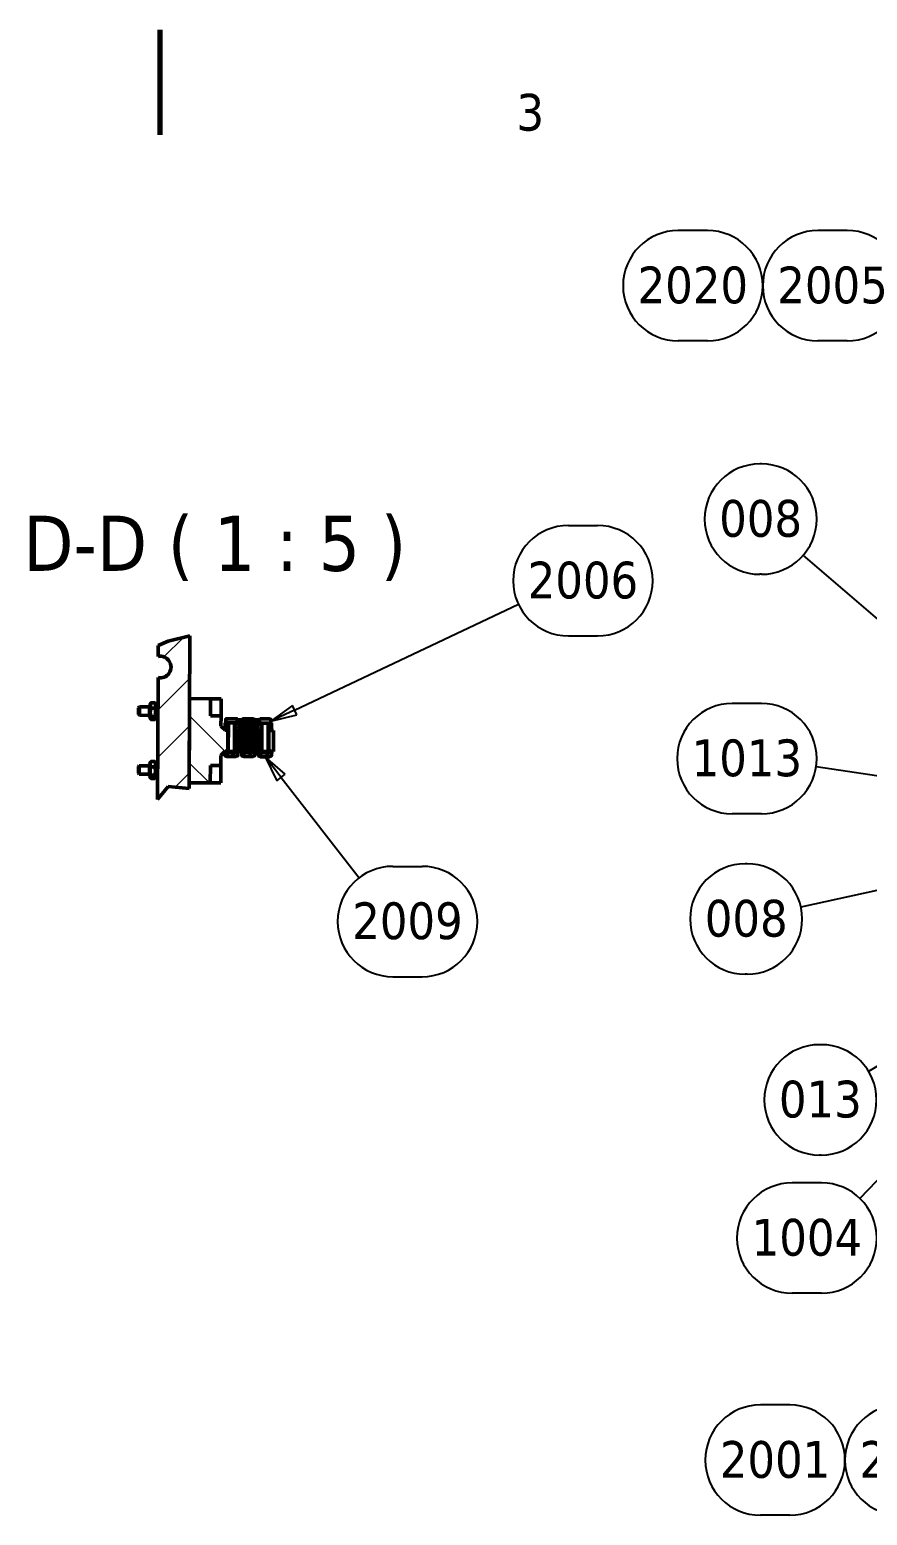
# Model space of a CAD drawing. Header units: millimetres. Extents: x -1901 to 2520, y -3919 to 1782.
# Drawn here: x 1186 to 1664, y 934 to 1782 of the extents above; entities that cross this region are included whole.
import ezdxf

# ---------------------------------------------------------------- set-up
doc = ezdxf.new("R2010")
doc.units = ezdxf.units.MM
doc.header["$LTSCALE"] = 6
for name, color, linetype, lineweight in [('Border (ISO)', 7, 'Continuous', 70), ('Break Line (ISO)', 7, 'Continuous', 50), ('Hatch (ISO)', 7, 'Continuous', 18), ('Symbol (ISO)', 7, 'Continuous', 25), ('Visible (ISO)', 7, 'Continuous', 50)]:
    doc.layers.add(name, color=color, linetype=linetype, lineweight=lineweight)
doc.styles.add('Label Text (ISO)', font='tahoma.ttf')
doc.styles.add('Note Text (ISO)', font='tahoma.ttf')

# ---------------------------------------------------------------- blocks, each defined once
blk = doc.blocks.new('Borders Default Border')
at = {"layer": 'Border (ISO)', "flags": 128}
blk.add_lwpolyline([(210, 297), (210, 287)], dxfattribs=at)
at = {"layer": 'Border (ISO)', "insert": (243.91, 287.33), "char_height": 3.5, "attachment_point": 7, "style": 'Note Text (ISO)'}
blk.add_mtext('3', dxfattribs=at)
blk = doc.blocks.new('Balloon9')
at = {"layer": 'Symbol (ISO)'}
for p, q in [((313.52, 214.31), (312.28, 212.08)), ((312.76, 211.93), (313.52, 214.31)), ((313.23, 211.78), (313.52, 214.31)), ((312.28, 212.08), (313.23, 211.78)), ((312.76, 211.93), (298.06, 165.88)), ((269.9, 166.14), (267.11, 166.14)), ((283.18, 166.14), (280.4, 166.14)), ((296.47, 166.14), (293.68, 166.14)), ((269.9, 155.64), (267.11, 155.64)), ((283.18, 155.64), (280.4, 155.64)), ((296.47, 155.64), (293.68, 155.64))]:
    blk.add_line(p, q, dxfattribs=at)
at = {"layer": 'Symbol (ISO)', "flags": 128}
blk.add_lwpolyline([(313.23, 211.78), (313.52, 214.31)], dxfattribs=at)
at = {"layer": 'Symbol (ISO)'}
for centre, start, end in [((267.11, 160.89), 90, 270), ((269.9, 160.89), 270, 90), ((280.4, 160.89), 90, 270), ((283.18, 160.89), 270, 90), ((293.68, 160.89), 90, 270), ((296.47, 160.89), 270, 90)]:
    blk.add_arc(centre, 5.25, start, end, dxfattribs=at)
blk.add_solid([(313.23, 211.78), (313.52, 214.31), (312.28, 212.08), (313.23, 211.78)], dxfattribs=at)
at = {"layer": 'Symbol (ISO)', "char_height": 3.5, "attachment_point": 5, "style": 'Note Text (ISO)'}
for s, insert in [('2001', (268.5, 160.92)), ('2002', (281.79, 160.92)), ('2019', (295.08, 160.92))]:
    blk.add_mtext(s, dxfattribs=dict(at, insert=insert))
blk = doc.blocks.new('Balloon10')
at = {"layer": 'Symbol (ISO)'}
for p, q in [((262.08, 277.89), (259.29, 277.89)), ((275.37, 277.89), (272.58, 277.89)), ((288.65, 277.89), (285.87, 277.89)), ((262.08, 267.39), (259.29, 267.39)), ((275.37, 267.39), (272.58, 267.39)), ((288.65, 267.39), (285.87, 267.39)), ((306.88, 236.41), (291, 267.96)), ((307.32, 236.63), (306.43, 236.18)), ((306.43, 236.18), (308, 234.18)), ((306.88, 236.41), (308, 234.18)), ((308, 234.18), (307.32, 236.63))]:
    blk.add_line(p, q, dxfattribs=at)
at = {"layer": 'Symbol (ISO)', "flags": 128}
blk.add_lwpolyline([(306.43, 236.18), (308, 234.18)], dxfattribs=at)
at = {"layer": 'Symbol (ISO)'}
for centre, start, end in [((259.29, 272.64), 90, 270), ((262.08, 272.64), 270, 90), ((272.58, 272.64), 90, 270), ((275.37, 272.64), 270, 90), ((285.87, 272.64), 90, 270), ((288.65, 272.64), 270, 90)]:
    blk.add_arc(centre, 5.25, start, end, dxfattribs=at)
blk.add_solid([(306.43, 236.18), (308, 234.18), (307.32, 236.63), (306.43, 236.18)], dxfattribs=at)
at = {"layer": 'Symbol (ISO)', "char_height": 3.5, "attachment_point": 5, "style": 'Note Text (ISO)'}
for s, insert in [('2020', (260.68, 272.68)), ('2005', (273.97, 272.68)), ('2009', (287.26, 272.68))]:
    blk.add_mtext(s, dxfattribs=dict(at, insert=insert))
blk = doc.blocks.new('Balloon11')
at = {"layer": 'Symbol (ISO)'}
for p, q in [((267.21, 255.68), (267.05, 255.68)), ((293.75, 227.59), (271.19, 247.01)), ((267.21, 245.18), (267.05, 245.18)), ((294.07, 227.97), (293.42, 227.21)), ((295.64, 225.96), (294.07, 227.97)), ((293.42, 227.21), (295.64, 225.96)), ((293.75, 227.59), (295.64, 225.96))]:
    blk.add_line(p, q, dxfattribs=at)
at = {"layer": 'Symbol (ISO)', "flags": 128}
blk.add_lwpolyline([(293.42, 227.21), (295.64, 225.96)], dxfattribs=at)
at = {"layer": 'Symbol (ISO)'}
for centre, start, end in [((267.05, 250.43), 90, 270), ((267.21, 250.43), 270, 90)]:
    blk.add_arc(centre, 5.25, start, end, dxfattribs=at)
blk.add_solid([(293.42, 227.21), (295.64, 225.96), (294.07, 227.97), (293.42, 227.21)], dxfattribs=at)
at = {"layer": 'Symbol (ISO)', "insert": (267.13, 250.47), "char_height": 3.5, "attachment_point": 5, "style": 'Note Text (ISO)'}
blk.add_mtext('008', dxfattribs=at)
blk = doc.blocks.new('Balloon12')
at = {"layer": 'Symbol (ISO)'}
for p, q in [((267.21, 232.89), (264.43, 232.89)), ((294.69, 223.54), (272.4, 226.87)), ((294.77, 224.03), (294.62, 223.04)), ((294.69, 223.54), (297.17, 223.17)), ((297.17, 223.17), (294.77, 224.03)), ((267.21, 222.39), (264.43, 222.39)), ((294.62, 223.04), (297.17, 223.17))]:
    blk.add_line(p, q, dxfattribs=at)
at = {"layer": 'Symbol (ISO)', "flags": 128}
blk.add_lwpolyline([(294.62, 223.04), (297.17, 223.17)], dxfattribs=at)
at = {"layer": 'Symbol (ISO)'}
for centre, start, end in [((264.43, 227.64), 90, 270), ((267.21, 227.64), 270, 90)]:
    blk.add_arc(centre, 5.25, start, end, dxfattribs=at)
blk.add_solid([(294.62, 223.04), (297.17, 223.17), (294.77, 224.03), (294.62, 223.04)], dxfattribs=at)
at = {"layer": 'Symbol (ISO)', "insert": (265.82, 227.68), "char_height": 3.5, "attachment_point": 5, "style": 'Note Text (ISO)'}
blk.add_mtext('1013', dxfattribs=at)
blk = doc.blocks.new('Balloon13')
at = {"layer": 'Symbol (ISO)'}
for p, q in [((300.58, 211.9), (298.24, 211.06)), ((298.24, 211.06), (298.76, 210.2)), ((298.5, 210.63), (300.59, 211.89)), ((298.76, 210.2), (300.6, 211.88)), ((298.5, 210.63), (277.38, 197.88)), ((272.9, 200.42), (272.73, 200.42)), ((272.9, 189.92), (272.73, 189.92))]:
    blk.add_line(p, q, dxfattribs=at)
at = {"layer": 'Symbol (ISO)', "flags": 128}
blk.add_lwpolyline([(298.76, 210.2), (300.64, 211.92)], dxfattribs=at)
at = {"layer": 'Symbol (ISO)'}
for centre, start, end in [((272.73, 195.17), 90, 270), ((272.9, 195.17), 270, 90)]:
    blk.add_arc(centre, 5.25, start, end, dxfattribs=at)
blk.add_solid([(298.76, 210.2), (300.64, 211.92), (298.24, 211.06), (298.76, 210.2)], dxfattribs=at)
at = {"layer": 'Symbol (ISO)', "insert": (272.81, 195.21), "char_height": 3.5, "attachment_point": 5, "style": 'Note Text (ISO)'}
blk.add_mtext('013', dxfattribs=at)
blk = doc.blocks.new('Balloon14')
at = {"layer": 'Symbol (ISO)'}
for p, q in [((302.83, 213.06), (300.74, 211.61)), ((301.1, 211.26), (302.83, 213.06)), ((301.46, 210.91), (302.83, 213.06)), ((300.56, 210.7), (276.55, 185.79)), ((300.74, 211.61), (301.46, 210.91)), ((301.1, 211.26), (300.99, 211.15)), ((272.92, 187.27), (270.13, 187.27)), ((272.92, 176.77), (270.13, 176.77))]:
    blk.add_line(p, q, dxfattribs=at)
at = {"layer": 'Symbol (ISO)', "flags": 128}
blk.add_lwpolyline([(301.46, 210.91), (302.83, 213.06)], dxfattribs=at)
at = {"layer": 'Symbol (ISO)'}
for centre, start, end in [((270.13, 182.02), 90, 270), ((272.92, 182.02), 270, 90)]:
    blk.add_arc(centre, 5.25, start, end, dxfattribs=at)
blk.add_solid([(301.46, 210.91), (302.83, 213.06), (300.74, 211.61), (301.46, 210.91)], dxfattribs=at)
at = {"layer": 'Symbol (ISO)', "insert": (271.53, 182.06), "char_height": 3.5, "attachment_point": 5, "style": 'Note Text (ISO)'}
blk.add_mtext('1004', dxfattribs=at)
blk = doc.blocks.new('Balloon26')
at = {"layer": 'Symbol (ISO)'}
for p, q in [((298.86, 219.63), (296.31, 219.58)), ((296.31, 219.58), (296.53, 218.6)), ((296.42, 219.09), (298.86, 219.63)), ((296.53, 218.6), (298.86, 219.63)), ((296.42, 219.09), (270.95, 213.51)), ((265.84, 217.63), (265.67, 217.63)), ((265.84, 207.13), (265.67, 207.13))]:
    blk.add_line(p, q, dxfattribs=at)
at = {"layer": 'Symbol (ISO)', "flags": 128}
blk.add_lwpolyline([(296.53, 218.6), (298.86, 219.63)], dxfattribs=at)
at = {"layer": 'Symbol (ISO)'}
for centre, start, end in [((265.67, 212.38), 90, 270), ((265.84, 212.38), 270, 90)]:
    blk.add_arc(centre, 5.25, start, end, dxfattribs=at)
blk.add_solid([(296.53, 218.6), (298.86, 219.63), (296.31, 219.58), (296.53, 218.6)], dxfattribs=at)
at = {"layer": 'Symbol (ISO)', "insert": (265.76, 212.42), "char_height": 3.5, "attachment_point": 5, "style": 'Note Text (ISO)'}
blk.add_mtext('008', dxfattribs=at)
blk = doc.blocks.new('Balloon41')
at = {"layer": 'Symbol (ISO)'}
for p, q in [((221.53, 225.85), (219.99, 227.82)), ((221.92, 226.15), (219.99, 227.82)), ((219.99, 227.82), (221.13, 225.54)), ((221.13, 225.54), (221.92, 226.15)), ((221.53, 225.85), (228.94, 216.28)), ((232.15, 217.39), (234.94, 217.39)), ((232.15, 206.89), (234.94, 206.89))]:
    blk.add_line(p, q, dxfattribs=at)
at = {"layer": 'Symbol (ISO)', "flags": 128}
blk.add_lwpolyline([(221.92, 226.15), (219.99, 227.82)], dxfattribs=at)
at = {"layer": 'Symbol (ISO)'}
for centre, start, end in [((232.15, 212.14), 90, 270), ((234.94, 212.14), 270, 90)]:
    blk.add_arc(centre, 5.25, start, end, dxfattribs=at)
blk.add_solid([(221.92, 226.15), (219.99, 227.82), (221.13, 225.54), (221.92, 226.15)], dxfattribs=at)
at = {"layer": 'Symbol (ISO)', "insert": (233.54, 212.18), "char_height": 3.5, "attachment_point": 5, "style": 'Note Text (ISO)'}
blk.add_mtext('2009', dxfattribs=at)
blk = doc.blocks.new('Balloon42')
at = {"layer": 'Symbol (ISO)'}
for p, q in [((248.84, 249.82), (251.62, 249.82)), ((222.81, 232.26), (244.11, 242.33)), ((248.84, 239.32), (251.62, 239.32)), ((222.6, 232.71), (220.55, 231.19)), ((222.81, 232.26), (220.55, 231.19)), ((223.03, 231.81), (222.6, 232.71)), ((220.55, 231.19), (223.03, 231.81))]:
    blk.add_line(p, q, dxfattribs=at)
at = {"layer": 'Symbol (ISO)', "flags": 128}
blk.add_lwpolyline([(222.6, 232.71), (220.55, 231.19)], dxfattribs=at)
at = {"layer": 'Symbol (ISO)'}
for centre, start, end in [((248.84, 244.57), 90, 270), ((251.62, 244.57), 270, 90)]:
    blk.add_arc(centre, 5.25, start, end, dxfattribs=at)
blk.add_solid([(222.6, 232.71), (220.55, 231.19), (223.03, 231.81), (222.6, 232.71)], dxfattribs=at)
at = {"layer": 'Symbol (ISO)', "insert": (250.23, 244.6), "char_height": 3.5, "attachment_point": 5, "style": 'Note Text (ISO)'}
blk.add_mtext('2006', dxfattribs=at)

msp = doc.modelspace()

# ---------------------------------------------------------------- hatches: boundary and pattern name
at = {"layer": 'Hatch (ISO)'}
h = msp.add_hatch(dxfattribs=at)
h.set_pattern_fill('ANSI31', color=256, scale=152.4, style=0)
h.set_pattern_definition([(45, (0, 0), (-13.47038, 13.47038), [])])
edge = h.paths.add_edge_path()
edge.add_line((1258.958, 1430.422), (1258.939, 1424.188))
edge.add_ellipse((1260.12, 1418.121), major_axis=(6.066, 1.181), ratio=1, start_angle=247.606962, end_angle=450, ccw=False)
edge.add_line((1258.901, 1412.063), (1258.686, 1342.436))
edge.add_line((1258.686, 1342.436), (1264.635, 1349.856))
edge.add_line((1264.635, 1349.856), (1276.705, 1348.719))
edge.add_line((1276.705, 1348.719), (1276.716, 1352.07))
edge.add_line((1276.716, 1352.07), (1276.864, 1400.07))
edge.add_line((1276.864, 1400.07), (1276.975, 1435.897))
edge.add_line((1276.975, 1435.897), (1264.635, 1432.958))
edge.add_line((1264.635, 1432.958), (1258.958, 1430.422))
h = msp.add_hatch(dxfattribs=at)
h.set_pattern_fill('ANSI31', color=256, scale=152.4, angle=90.00021, style=0)
h.set_pattern_definition([(135.0002, (0, 0), (-13.47033, -13.47043), [])])
h.paths.add_polyline_path([(1324.808, 1381.921), (1322.108, 1381.929), (1322.071, 1369.93), (1324.771, 1369.921)])
h.paths.add_polyline_path([(1317.908, 1381.942), (1317.608, 1381.943), (1317.571, 1369.943), (1317.871, 1369.943)])
h.paths.add_polyline_path([(1303.208, 1381.988), (1302.908, 1381.989), (1302.871, 1369.989), (1303.171, 1369.988)])
h.paths.add_polyline_path([(1288.864, 1400.032), (1276.864, 1400.07), (1276.716, 1352.07), (1288.716, 1352.033), (1288.746, 1361.848), (1294.746, 1361.829), (1294.764, 1367.614), (1297.171, 1370.007), (1298.671, 1370.002), (1298.708, 1382.002), (1297.208, 1382.007), (1294.816, 1384.414), (1294.834, 1390.199), (1288.834, 1390.217)])

# ---------------------------------------------------------------- linework, layer by layer
at = {"layer": 'Break Line (ISO)'}
for p, q in [((1276.975, 1435.897), (1264.635, 1432.958)), ((1264.635, 1432.958), (1258.958, 1430.422)), ((1258.686, 1342.436), (1264.635, 1349.856)), ((1264.635, 1349.856), (1276.705, 1348.719))]:
    msp.add_line(p, q, dxfattribs=at)
at = {"layer": 'Visible (ISO)'}
for p, q in [((1276.705, 1348.719), (1276.975, 1435.897)), ((1258.958, 1430.422), (1258.939, 1424.188)), ((1258.901, 1412.063), (1258.686, 1342.436)), ((1276.864, 1400.07), (1276.716, 1352.07)), ((1288.864, 1400.032), (1276.864, 1400.07)), ((1288.834, 1390.217), (1288.864, 1400.032)), ((1288.864, 1400.032), (1294.864, 1400.014)), ((1294.864, 1400.014), (1294.842, 1392.814)), ((1247.796, 1391.075), (1247.808, 1394.844)), ((1247.796, 1391.075), (1248.31, 1390.558)), ((1247.808, 1394.844), (1248.325, 1395.358)), ((1248.325, 1395.358), (1248.31, 1390.558)), ((1254.085, 1395.34), (1248.325, 1395.358)), ((1254.088, 1396.42), (1254.066, 1389.46)), ((1254.088, 1396.42), (1254.693, 1397.46)), ((1257.132, 1394.728), (1254.874, 1394.734)), ((1257.141, 1397.73), (1254.883, 1397.737)), ((1257.928, 1396.408), (1257.33, 1397.452)), ((1257.934, 1398.328), (1257.901, 1387.528)), ((1257.934, 1398.328), (1258.859, 1398.325)), ((1294.842, 1392.814), (1294.834, 1390.199)), ((1254.07, 1390.54), (1248.31, 1390.558)), ((1254.066, 1389.46), (1254.665, 1388.416)), ((1257.112, 1388.131), (1254.853, 1388.138)), ((1257.117, 1389.928), (1254.859, 1389.935)), ((1257.906, 1389.448), (1257.302, 1388.408)), ((1257.901, 1387.528), (1258.825, 1387.525)), ((1294.834, 1390.199), (1288.834, 1390.217)), ((1294.816, 1384.414), (1294.834, 1390.199)), ((1297.208, 1382.007), (1294.816, 1384.414)), ((1297.221, 1386.207), (1297.208, 1382.007)), ((1297.521, 1386.206), (1297.221, 1386.207)), ((1297.528, 1388.246), (1297.521, 1386.206)), ((1297.521, 1386.206), (1304.121, 1386.185)), ((1297.889, 1388.604), (1303.769, 1388.586)), ((1298.708, 1382.002), (1298.72, 1385.842)), ((1299.021, 1386.081), (1298.971, 1369.881)), ((1302.621, 1386.07), (1302.571, 1369.87)), ((1302.92, 1385.829), (1302.908, 1381.989)), ((1304.128, 1388.225), (1304.121, 1386.185)), ((1304.301, 1386.185), (1304.121, 1386.185)), ((1304.307, 1387.985), (1304.301, 1386.185)), ((1305.358, 1387.981), (1304.307, 1387.985)), ((1304.413, 1383.527), (1304.415, 1384.042)), ((1305.612, 1383.082), (1304.413, 1383.527)), ((1304.415, 1384.042), (1305.616, 1384.479)), ((1304.42, 1385.927), (1304.422, 1386.442)), ((1305.619, 1385.482), (1304.42, 1385.927)), ((1304.422, 1386.442), (1305.623, 1386.879)), ((1305.627, 1387.882), (1305.358, 1387.981)), ((1305.358, 1387.981), (1306.676, 1387.977)), ((1305.609, 1382.079), (1305.612, 1383.082)), ((1305.616, 1384.479), (1305.619, 1385.482)), ((1305.623, 1386.879), (1305.627, 1387.882)), ((1306.676, 1387.977), (1314.178, 1387.954)), ((1307.128, 1388.216), (1307.127, 1387.976)), ((1307.489, 1388.575), (1313.369, 1388.557)), ((1313.728, 1388.195), (1313.727, 1387.955)), ((1314.178, 1387.954), (1315.495, 1387.95)), ((1315.215, 1384.252), (1315.212, 1383.25)), ((1315.212, 1383.25), (1316.411, 1382.805)), ((1316.417, 1384.69), (1315.215, 1384.252)), ((1315.223, 1386.652), (1315.22, 1385.65)), ((1315.22, 1385.65), (1316.418, 1385.205)), ((1316.424, 1387.09), (1315.223, 1386.652)), ((1316.547, 1387.947), (1315.495, 1387.95)), ((1315.495, 1387.95), (1316.426, 1387.605)), ((1316.411, 1382.805), (1316.409, 1382.29)), ((1316.418, 1385.205), (1316.417, 1384.69)), ((1316.426, 1387.605), (1316.424, 1387.09)), ((1316.541, 1386.147), (1316.547, 1387.947)), ((1316.721, 1386.146), (1316.541, 1386.147)), ((1316.728, 1388.186), (1316.721, 1386.146)), ((1316.721, 1386.146), (1323.321, 1386.126)), ((1317.089, 1388.545), (1322.969, 1388.527)), ((1317.908, 1381.942), (1317.92, 1385.782)), ((1318.221, 1386.022), (1318.171, 1369.822)), ((1321.821, 1386.01), (1321.771, 1369.81)), ((1322.12, 1385.769), (1322.108, 1381.929)), ((1323.327, 1388.166), (1323.321, 1386.126)), ((1323.621, 1386.125), (1323.321, 1386.126)), ((1323.608, 1381.925), (1323.621, 1386.125)), ((1297.208, 1382.007), (1298.708, 1382.002)), ((1298.708, 1382.002), (1297.208, 1382.007)), ((1298.671, 1370.002), (1298.708, 1382.002)), ((1299.008, 1382.001), (1298.708, 1382.002)), ((1298.708, 1382.002), (1299.008, 1382.001)), ((1302.908, 1381.989), (1302.608, 1381.99)), ((1302.608, 1381.99), (1302.908, 1381.989)), ((1302.908, 1381.989), (1302.871, 1369.989)), ((1302.908, 1381.989), (1304.288, 1381.985)), ((1303.208, 1381.988), (1302.908, 1381.989)), ((1303.171, 1369.988), (1303.208, 1381.988)), ((1304.288, 1381.985), (1304.251, 1369.985)), ((1304.383, 1373.927), (1304.385, 1374.442)), ((1304.385, 1374.442), (1305.586, 1374.879)), ((1304.391, 1376.327), (1304.392, 1376.842)), ((1305.589, 1375.882), (1304.391, 1376.327)), ((1304.392, 1376.842), (1305.594, 1377.279)), ((1304.398, 1378.727), (1304.4, 1379.242)), ((1305.597, 1378.282), (1304.398, 1378.727)), ((1304.4, 1379.242), (1305.601, 1379.679)), ((1304.406, 1381.127), (1304.407, 1381.642)), ((1305.604, 1380.682), (1304.406, 1381.127)), ((1304.407, 1381.642), (1305.609, 1382.079)), ((1305.586, 1374.879), (1305.589, 1375.882)), ((1305.594, 1377.279), (1305.597, 1378.282)), ((1305.601, 1379.679), (1305.604, 1380.682)), ((1315.186, 1374.652), (1315.183, 1373.65)), ((1316.387, 1375.09), (1315.186, 1374.652)), ((1315.193, 1377.052), (1315.19, 1376.05)), ((1315.19, 1376.05), (1316.389, 1375.605)), ((1316.394, 1377.49), (1315.193, 1377.052)), ((1315.2, 1379.452), (1315.197, 1378.45)), ((1315.197, 1378.45), (1316.396, 1378.005)), ((1316.402, 1379.89), (1315.2, 1379.452)), ((1315.208, 1381.852), (1315.205, 1380.85)), ((1315.205, 1380.85), (1316.403, 1380.405)), ((1316.409, 1382.29), (1315.208, 1381.852)), ((1316.389, 1375.605), (1316.387, 1375.09)), ((1316.396, 1378.005), (1316.394, 1377.49)), ((1316.403, 1380.405), (1316.402, 1379.89)), ((1316.491, 1369.947), (1316.528, 1381.947)), ((1316.528, 1381.947), (1317.908, 1381.942)), ((1317.608, 1381.943), (1317.571, 1369.943)), ((1317.908, 1381.942), (1317.608, 1381.943)), ((1317.871, 1369.943), (1317.908, 1381.942)), ((1318.208, 1381.942), (1317.908, 1381.942)), ((1317.908, 1381.942), (1318.208, 1381.942)), ((1322.108, 1381.929), (1321.808, 1381.93)), ((1321.808, 1381.93), (1322.108, 1381.929)), ((1322.108, 1381.929), (1322.071, 1369.93)), ((1322.108, 1381.929), (1323.608, 1381.925)), ((1324.808, 1381.921), (1322.108, 1381.929)), ((1324.771, 1369.921), (1324.808, 1381.921)), ((1294.746, 1361.829), (1294.764, 1367.614)), ((1294.764, 1367.614), (1297.171, 1370.007)), ((1297.055, 1369.28), (1297.05, 1367.613)), ((1297.171, 1370.007), (1298.671, 1370.002)), ((1298.002, 1367.004), (1297.311, 1367.406)), ((1298.011, 1369.884), (1297.317, 1369.486)), ((1298.002, 1367.004), (1303.522, 1366.987)), ((1303.531, 1369.867), (1298.011, 1369.884)), ((1298.174, 1369.277), (1298.169, 1367.61)), ((1298.971, 1370.001), (1298.671, 1370.002)), ((1301.888, 1369.265), (1301.883, 1367.599)), ((1302.871, 1369.989), (1302.571, 1369.99)), ((1302.871, 1369.989), (1303.171, 1369.988)), ((1304.251, 1369.985), (1303.171, 1369.988)), ((1303.522, 1366.987), (1304.215, 1367.384)), ((1303.531, 1369.867), (1304.222, 1369.465)), ((1304.251, 1369.985), (1305.303, 1369.981)), ((1304.376, 1371.527), (1304.378, 1372.042)), ((1305.575, 1371.082), (1304.376, 1371.527)), ((1304.378, 1372.042), (1305.579, 1372.479)), ((1305.582, 1373.482), (1304.383, 1373.927)), ((1304.483, 1369.257), (1304.478, 1367.59)), ((1305.303, 1369.981), (1305.571, 1370.079)), ((1305.729, 1369.98), (1305.303, 1369.981)), ((1305.571, 1370.079), (1305.575, 1371.082)), ((1305.579, 1372.479), (1305.582, 1373.482)), ((1315.013, 1369.951), (1305.729, 1369.98)), ((1306.655, 1369.251), (1306.65, 1367.584)), ((1307.602, 1366.974), (1306.911, 1367.376)), ((1307.611, 1369.854), (1306.917, 1369.457)), ((1307.602, 1366.974), (1313.122, 1366.957)), ((1313.131, 1369.837), (1307.611, 1369.854)), ((1307.774, 1369.247), (1307.769, 1367.58)), ((1308.571, 1369.971), (1308.571, 1369.851)), ((1311.488, 1369.236), (1311.483, 1367.569)), ((1312.171, 1369.96), (1312.171, 1369.84)), ((1313.122, 1366.957), (1313.815, 1367.355)), ((1313.131, 1369.837), (1313.822, 1369.435)), ((1314.083, 1369.228), (1314.078, 1367.561)), ((1315.44, 1369.95), (1315.013, 1369.951)), ((1315.178, 1372.252), (1315.175, 1371.25)), ((1315.175, 1371.25), (1316.374, 1370.805)), ((1316.38, 1372.69), (1315.178, 1372.252)), ((1315.183, 1373.65), (1316.381, 1373.205)), ((1316.372, 1370.29), (1315.44, 1369.95)), ((1315.44, 1369.95), (1316.491, 1369.947)), ((1316.255, 1369.221), (1316.25, 1367.554)), ((1316.374, 1370.805), (1316.372, 1370.29)), ((1316.381, 1373.205), (1316.38, 1372.69)), ((1317.571, 1369.943), (1316.491, 1369.947)), ((1317.202, 1366.945), (1316.511, 1367.346)), ((1317.211, 1369.825), (1316.517, 1369.427)), ((1317.202, 1366.945), (1322.722, 1366.928)), ((1322.731, 1369.808), (1317.211, 1369.825)), ((1317.374, 1369.218), (1317.369, 1367.551)), ((1317.571, 1369.943), (1317.871, 1369.943)), ((1318.171, 1369.942), (1317.871, 1369.943)), ((1321.088, 1369.206), (1321.083, 1367.539)), ((1322.071, 1369.93), (1321.771, 1369.93)), ((1322.071, 1369.93), (1324.771, 1369.921)), ((1322.722, 1366.928), (1323.415, 1367.325)), ((1322.731, 1369.808), (1323.422, 1369.406)), ((1323.683, 1369.198), (1323.678, 1367.531)), ((1247.692, 1357.475), (1247.704, 1361.244)), ((1247.692, 1357.475), (1248.206, 1356.958)), ((1247.704, 1361.244), (1248.221, 1361.758)), ((1248.221, 1361.758), (1248.206, 1356.958)), ((1253.981, 1361.74), (1248.221, 1361.758)), ((1253.984, 1362.82), (1253.963, 1355.86)), ((1253.984, 1362.82), (1254.589, 1363.86)), ((1257.028, 1361.128), (1254.77, 1361.135)), ((1257.037, 1364.13), (1254.779, 1364.137)), ((1257.824, 1362.808), (1257.226, 1363.852)), ((1257.83, 1364.728), (1257.797, 1353.928)), ((1257.83, 1364.728), (1258.755, 1364.725)), ((1288.716, 1352.033), (1288.746, 1361.848)), ((1288.746, 1361.848), (1294.746, 1361.829)), ((1294.738, 1359.214), (1294.716, 1352.014)), ((1294.746, 1361.829), (1294.738, 1359.214)), ((1253.966, 1356.94), (1248.206, 1356.958)), ((1253.963, 1355.86), (1254.561, 1354.816)), ((1257.008, 1354.531), (1254.749, 1354.538)), ((1257.013, 1356.328), (1254.755, 1356.335)), ((1257.802, 1355.848), (1257.198, 1354.808)), ((1257.797, 1353.928), (1258.721, 1353.925)), ((1276.716, 1352.07), (1288.716, 1352.033)), ((1294.716, 1352.014), (1288.716, 1352.033))]:
    msp.add_line(p, q, dxfattribs=at)
for centre, radius, start, end in [((1260.12, 1418.121), 6.18, 258.626226, 101.019264), ((1297.888, 1388.244), 0.36, 89.822745, 179.822745), ((1298.36, 1385.843), 0.36, 359.822745, 89.822745), ((1298.901, 1386.081), 0.12, 359.822745, 89.822745), ((1302.741, 1386.069), 0.12, 89.822745, 179.822745), ((1303.28, 1385.828), 0.36, 89.822745, 179.822745), ((1303.768, 1388.226), 0.36, 359.822745, 89.822745), ((1307.488, 1388.215), 0.36, 89.822745, 179.822745), ((1313.368, 1388.197), 0.36, 359.822745, 89.822745), ((1317.088, 1388.185), 0.36, 89.822745, 179.822745), ((1317.56, 1385.784), 0.36, 359.822745, 89.822745), ((1318.101, 1386.022), 0.12, 359.822745, 89.822745), ((1321.941, 1386.01), 0.12, 89.822745, 179.822745), ((1322.48, 1385.768), 0.36, 89.822745, 179.822745), ((1322.967, 1388.167), 0.36, 359.822745, 89.822745)]:
    msp.add_arc(centre, radius, start, end, dxfattribs=at)
for points, weights in [([(1254.874, 1394.734), (1254.166, 1392.337), (1254.859, 1389.935)], [1, 1.15470053838, 1]), ([(1254.883, 1397.737), (1254.178, 1396.238), (1254.874, 1394.734)], [1, 1.15470053838, 1]), ([(1254.693, 1397.46), (1254.77, 1397.594), (1254.883, 1397.737)], [1.03759456729, 1.02189655657, 1]), ([(1257.117, 1389.928), (1257.825, 1392.326), (1257.132, 1394.728)], [1, 1.15470053838, 1]), ([(1257.132, 1394.728), (1257.837, 1396.227), (1257.141, 1397.73)], [1, 1.15470053838, 1]), ([(1257.141, 1397.73), (1257.253, 1397.586), (1257.33, 1397.452)], [1, 1.0218965562, 1.03759456677]), ([(1254.859, 1389.935), (1254.156, 1389.039), (1254.853, 1388.138)], [1, 1.15470053838, 1]), ([(1257.112, 1388.131), (1257.814, 1389.027), (1257.117, 1389.928)], [1, 1.15470053838, 1]), ([(1314.178, 1387.954), (1315.49, 1387.845), (1316.065, 1387.739)], [0.993136343231, 0.957092961218, 0.994829628585]), ([(1297.05, 1367.613), (1297.608, 1367.062), (1298.169, 1367.61)], [1, 1.15470053838, 1]), ([(1298.174, 1369.277), (1297.616, 1369.829), (1297.055, 1369.28)], [1, 1.15470053838, 1]), ([(1298.169, 1367.61), (1300.024, 1367.054), (1301.883, 1367.599)], [1, 1.15470053838, 1]), ([(1301.888, 1369.265), (1300.033, 1369.821), (1298.174, 1369.277)], [1, 1.15470053838, 1]), ([(1301.883, 1367.599), (1303.179, 1367.044), (1304.478, 1367.59)], [1, 1.15470053838, 1]), ([(1304.483, 1369.257), (1303.187, 1369.811), (1301.888, 1369.265)], [1, 1.15470053838, 1]), ([(1304.478, 1367.59), (1304.34, 1367.456), (1304.215, 1367.384)], [1, 1.0339913538, 1.05304530473]), ([(1304.222, 1369.465), (1304.346, 1369.393), (1304.483, 1369.257)], [1.05304530473, 1.0339913538, 1]), ([(1305.571, 1370.079), (1305.571, 1370.029), (1305.729, 1369.98)], [0.975528258148, 0.975528258632, 0.991831785331]), ([(1306.65, 1367.584), (1307.208, 1367.032), (1307.769, 1367.58)], [1, 1.15470053838, 1]), ([(1307.774, 1369.247), (1307.216, 1369.799), (1306.655, 1369.251)], [1, 1.15470053838, 1]), ([(1307.769, 1367.58), (1309.624, 1367.025), (1311.483, 1367.569)], [1, 1.15470053838, 1]), ([(1311.488, 1369.236), (1309.633, 1369.792), (1307.774, 1369.247)], [1, 1.15470053838, 1]), ([(1311.483, 1367.569), (1312.779, 1367.015), (1314.078, 1367.561)], [1, 1.15470053838, 1]), ([(1314.083, 1369.228), (1312.787, 1369.782), (1311.488, 1369.236)], [1, 1.15470053838, 1]), ([(1314.078, 1367.561), (1313.94, 1367.426), (1313.815, 1367.355)], [1, 1.0339913538, 1.05304530473]), ([(1313.822, 1369.435), (1313.946, 1369.363), (1314.083, 1369.228)], [1.05304530473, 1.0339913538, 1]), ([(1316.25, 1367.554), (1316.808, 1367.002), (1317.369, 1367.551)], [1, 1.15470053838, 1]), ([(1317.374, 1369.218), (1316.816, 1369.769), (1316.255, 1369.221)], [1, 1.15470053838, 1]), ([(1317.369, 1367.551), (1319.224, 1366.995), (1321.083, 1367.539)], [1, 1.15470053838, 1]), ([(1321.088, 1369.206), (1319.233, 1369.762), (1317.374, 1369.218)], [1, 1.15470053838, 1]), ([(1321.083, 1367.539), (1322.379, 1366.985), (1323.678, 1367.531)], [1, 1.15470053838, 1]), ([(1323.683, 1369.198), (1322.387, 1369.752), (1321.088, 1369.206)], [1, 1.15470053838, 1]), ([(1323.678, 1367.531), (1323.54, 1367.397), (1323.415, 1367.325)], [1, 1.0339913538, 1.05304530473]), ([(1323.422, 1369.406), (1323.546, 1369.333), (1323.683, 1369.198)], [1.05304530473, 1.0339913538, 1]), ([(1254.77, 1361.135), (1254.062, 1358.737), (1254.755, 1356.335)], [1, 1.15470053838, 1]), ([(1254.779, 1364.137), (1254.074, 1362.638), (1254.77, 1361.135)], [1, 1.15470053838, 1]), ([(1254.589, 1363.86), (1254.667, 1363.994), (1254.779, 1364.137)], [1.03759456729, 1.02189655657, 1]), ([(1257.013, 1356.328), (1257.721, 1358.726), (1257.028, 1361.128)], [1, 1.15470053838, 1]), ([(1257.028, 1361.128), (1257.733, 1362.627), (1257.037, 1364.13)], [1, 1.15470053838, 1]), ([(1257.037, 1364.13), (1257.149, 1363.986), (1257.226, 1363.852)], [1, 1.0218965562, 1.03759456677]), ([(1254.755, 1356.335), (1254.052, 1355.439), (1254.749, 1354.538)], [1, 1.15470053838, 1]), ([(1257.008, 1354.531), (1257.71, 1355.428), (1257.013, 1356.328)], [1, 1.15470053838, 1])]:
    msp.add_rational_spline(points, weights, degree=2, dxfattribs=at)
for points, weights, knots in [([(1304.415, 1384.042), (1304.414, 1383.98), (1304.708, 1383.921), (1305.31, 1383.799), (1306.887, 1383.674), (1308.464, 1383.549), (1310.413, 1383.423), (1312.362, 1383.297), (1313.939, 1383.172), (1315.423, 1383.055), (1316.05, 1382.939)], [0.975528258148, 0.975528258633, 1, 0.951056516295, 1, 0.951056516295, 1, 0.951056516295, 1, 0.953794916142, 0.994829628585], [0.305555556, 0.305555556, 0.305555556, 0.311111111, 0.311111111, 0.322222222, 0.322222222, 0.333333333, 0.333333333, 0.344444444, 0.344444444, 0.354933886, 0.354933886, 0.354933886]), ([(1304.422, 1386.442), (1304.422, 1386.38), (1304.715, 1386.321), (1305.317, 1386.199), (1306.894, 1386.074), (1308.471, 1385.949), (1310.42, 1385.823), (1312.369, 1385.697), (1313.946, 1385.572), (1315.43, 1385.455), (1316.057, 1385.339)], [0.975528258148, 0.975528258633, 1, 0.951056516295, 1, 0.951056516295, 1, 0.951056516295, 1, 0.953794916142, 0.994829628585], [0.194444445, 0.194444445, 0.194444445, 0.2, 0.2, 0.211111111, 0.211111111, 0.222222222, 0.222222222, 0.233333333, 0.233333333, 0.243822775, 0.243822775, 0.243822775]), ([(1304.774, 1383.393), (1305.401, 1383.277), (1306.885, 1383.159), (1308.462, 1383.034), (1310.411, 1382.908), (1312.36, 1382.782), (1313.937, 1382.657), (1315.514, 1382.532), (1316.116, 1382.411), (1316.409, 1382.351), (1316.409, 1382.29)], [0.994829628392, 0.95379491625, 1, 0.951056516295, 1, 0.951056516295, 1, 0.951056516295, 1, 0.975528258524, 0.975528258148], [0.311732781, 0.311732781, 0.311732781, 0.322222222, 0.322222222, 0.333333333, 0.333333333, 0.344444444, 0.344444444, 0.355555556, 0.355555556, 0.361111111, 0.361111111, 0.361111111]), ([(1304.781, 1385.793), (1305.408, 1385.677), (1306.893, 1385.559), (1308.469, 1385.434), (1310.419, 1385.308), (1312.368, 1385.182), (1313.945, 1385.057), (1315.521, 1384.932), (1316.123, 1384.811), (1316.417, 1384.751), (1316.417, 1384.69)], [0.994829628392, 0.953794916251, 1, 0.951056516295, 1, 0.951056516295, 1, 0.951056516295, 1, 0.975528258524, 0.975528258148], [0.200621669, 0.200621669, 0.200621669, 0.211111111, 0.211111111, 0.222222222, 0.222222222, 0.233333333, 0.233333333, 0.244444444, 0.244444444, 0.25, 0.25, 0.25]), ([(1305.612, 1383.082), (1305.611, 1383.02), (1305.846, 1382.961), (1306.328, 1382.84), (1307.589, 1382.716), (1308.851, 1382.592), (1310.41, 1382.467), (1311.969, 1382.342), (1313.23, 1382.218), (1314.492, 1382.094), (1314.973, 1381.973), (1315.208, 1381.914), (1315.208, 1381.852)], [0.975528258148, 0.975528258741, 1, 0.951056516295, 1, 0.951056516295, 1, 0.951056516295, 1, 0.951056516295, 1, 0.975528258632, 0.975528258148], [0.305555556, 0.305555556, 0.305555556, 0.311111111, 0.311111111, 0.322222222, 0.322222222, 0.333333333, 0.333333333, 0.344444444, 0.344444444, 0.355555556, 0.355555556, 0.361111111, 0.361111111, 0.361111111]), ([(1305.616, 1384.479), (1305.616, 1384.418), (1305.851, 1384.359), (1306.332, 1384.237), (1307.594, 1384.113), (1308.855, 1383.989), (1310.414, 1383.864), (1311.973, 1383.74), (1313.235, 1383.616), (1314.496, 1383.492), (1314.978, 1383.37), (1315.212, 1383.311), (1315.212, 1383.25)], [0.975528258148, 0.975528258741, 1, 0.951056516295, 1, 0.951056516295, 1, 0.951056516295, 1, 0.951056516295, 1, 0.975528258631, 0.975528258148], [0.305555556, 0.305555556, 0.305555556, 0.311111111, 0.311111111, 0.322222222, 0.322222222, 0.333333333, 0.333333333, 0.344444444, 0.344444444, 0.355555556, 0.355555556, 0.361111111, 0.361111111, 0.361111111]), ([(1305.619, 1385.482), (1305.619, 1385.42), (1305.854, 1385.361), (1306.335, 1385.24), (1307.597, 1385.116), (1308.858, 1384.992), (1310.417, 1384.867), (1311.976, 1384.742), (1313.238, 1384.618), (1314.499, 1384.494), (1314.981, 1384.373), (1315.216, 1384.314), (1315.215, 1384.252)], [0.975528258148, 0.975528258741, 1, 0.951056516295, 1, 0.951056516295, 1, 0.951056516295, 1, 0.951056516295, 1, 0.975528258631, 0.975528258148], [0.194444445, 0.194444445, 0.194444445, 0.2, 0.2, 0.211111111, 0.211111111, 0.222222222, 0.222222222, 0.233333333, 0.233333333, 0.244444444, 0.244444444, 0.25, 0.25, 0.25]), ([(1305.623, 1386.879), (1305.623, 1386.818), (1305.858, 1386.759), (1306.34, 1386.637), (1307.601, 1386.513), (1308.862, 1386.389), (1310.422, 1386.264), (1311.981, 1386.14), (1313.242, 1386.016), (1314.504, 1385.892), (1314.985, 1385.77), (1315.22, 1385.711), (1315.22, 1385.65)], [0.975528258148, 0.975528258741, 1, 0.951056516295, 1, 0.951056516295, 1, 0.951056516295, 1, 0.951056516295, 1, 0.975528258631, 0.975528258148], [0.194444445, 0.194444445, 0.194444445, 0.2, 0.2, 0.211111111, 0.211111111, 0.222222222, 0.222222222, 0.233333333, 0.233333333, 0.244444444, 0.244444444, 0.25, 0.25, 0.25]), ([(1305.627, 1387.882), (1305.626, 1387.82), (1305.861, 1387.761), (1306.343, 1387.64), (1307.604, 1387.516), (1308.865, 1387.392), (1310.425, 1387.267), (1311.984, 1387.142), (1313.245, 1387.018), (1314.507, 1386.894), (1314.988, 1386.773), (1315.223, 1386.714), (1315.223, 1386.652)], [0.975528258148, 0.975528258741, 1, 0.951056516295, 1, 0.951056516295, 1, 0.951056516295, 1, 0.951056516295, 1, 0.975528258631, 0.975528258148], [0.083333333, 0.083333333, 0.083333333, 0.088888889, 0.088888889, 0.1, 0.1, 0.111111111, 0.111111111, 0.122222222, 0.122222222, 0.133333333, 0.133333333, 0.138888889, 0.138888889, 0.138888889]), ([(1306.676, 1387.977), (1306.786, 1387.968), (1306.9, 1387.959), (1308.477, 1387.834), (1310.426, 1387.708), (1312.375, 1387.582), (1313.952, 1387.457), (1315.529, 1387.332), (1316.131, 1387.211), (1316.424, 1387.151), (1316.424, 1387.09)], [0.993136343231, 0.996286401433, 1, 0.951056516295, 1, 0.951056516295, 1, 0.951056516295, 1, 0.975528258524, 0.975528258148], [0.099156942, 0.099156942, 0.099156942, 0.1, 0.1, 0.111111111, 0.111111111, 0.122222222, 0.122222222, 0.133333333, 0.133333333, 0.138888889, 0.138888889, 0.138888889]), ([(1304.385, 1374.442), (1304.385, 1374.38), (1304.678, 1374.321), (1305.28, 1374.199), (1306.857, 1374.074), (1308.434, 1373.949), (1310.383, 1373.823), (1312.332, 1373.697), (1313.909, 1373.572), (1315.393, 1373.455), (1316.02, 1373.339)], [0.975528258148, 0.975528258634, 1, 0.951056516295, 1, 0.951056516295, 1, 0.951056516295, 1, 0.953794916141, 0.994829628586], [0.75, 0.75, 0.75, 0.755555556, 0.755555556, 0.766666667, 0.766666667, 0.777777778, 0.777777778, 0.788888889, 0.788888889, 0.799378331, 0.799378331, 0.799378331]), ([(1304.392, 1376.842), (1304.392, 1376.78), (1304.686, 1376.721), (1305.288, 1376.599), (1306.865, 1376.474), (1308.441, 1376.349), (1310.39, 1376.223), (1312.34, 1376.097), (1313.916, 1375.972), (1315.401, 1375.855), (1316.028, 1375.739)], [0.975528258148, 0.975528258633, 1, 0.951056516295, 1, 0.951056516295, 1, 0.951056516295, 1, 0.953794916141, 0.994829628586], [0.638888889, 0.638888889, 0.638888889, 0.644444444, 0.644444444, 0.655555556, 0.655555556, 0.666666667, 0.666666667, 0.677777778, 0.677777778, 0.68826722, 0.68826722, 0.68826722]), ([(1304.4, 1379.242), (1304.4, 1379.18), (1304.693, 1379.121), (1305.295, 1378.999), (1306.872, 1378.874), (1308.449, 1378.749), (1310.398, 1378.623), (1312.347, 1378.497), (1313.924, 1378.372), (1315.408, 1378.255), (1316.035, 1378.139)], [0.975528258148, 0.975528258633, 1, 0.951056516295, 1, 0.951056516295, 1, 0.951056516295, 1, 0.953794916141, 0.994829628585], [0.527777778, 0.527777778, 0.527777778, 0.533333333, 0.533333333, 0.544444444, 0.544444444, 0.555555556, 0.555555556, 0.566666667, 0.566666667, 0.577156108, 0.577156108, 0.577156108]), ([(1304.407, 1381.642), (1304.407, 1381.58), (1304.701, 1381.521), (1305.303, 1381.399), (1306.879, 1381.274), (1308.456, 1381.149), (1310.405, 1381.023), (1312.354, 1380.897), (1313.931, 1380.772), (1315.416, 1380.655), (1316.042, 1380.539)], [0.975528258148, 0.975528258633, 1, 0.951056516295, 1, 0.951056516295, 1, 0.951056516295, 1, 0.953794916142, 0.994829628585], [0.416666667, 0.416666667, 0.416666667, 0.422222222, 0.422222222, 0.433333333, 0.433333333, 0.444444444, 0.444444444, 0.455555556, 0.455555556, 0.466044997, 0.466044997, 0.466044997]), ([(1304.752, 1376.193), (1305.379, 1376.077), (1306.863, 1375.959), (1308.44, 1375.834), (1310.389, 1375.708), (1312.338, 1375.582), (1313.915, 1375.457), (1315.492, 1375.332), (1316.094, 1375.211), (1316.387, 1375.151), (1316.387, 1375.09)], [0.994829628392, 0.95379491625, 1, 0.951056516295, 1, 0.951056516295, 1, 0.951056516295, 1, 0.975528258524, 0.975528258148], [0.645066114, 0.645066114, 0.645066114, 0.655555556, 0.655555556, 0.666666667, 0.666666667, 0.677777778, 0.677777778, 0.688888889, 0.688888889, 0.694444444, 0.694444444, 0.694444444]), ([(1304.759, 1378.593), (1305.386, 1378.477), (1306.87, 1378.359), (1308.447, 1378.234), (1310.396, 1378.108), (1312.345, 1377.982), (1313.922, 1377.857), (1315.499, 1377.732), (1316.101, 1377.611), (1316.395, 1377.551), (1316.394, 1377.49)], [0.994829628392, 0.95379491625, 1, 0.951056516295, 1, 0.951056516295, 1, 0.951056516295, 1, 0.975528258524, 0.975528258148], [0.533955003, 0.533955003, 0.533955003, 0.544444444, 0.544444444, 0.555555556, 0.555555556, 0.566666667, 0.566666667, 0.577777778, 0.577777778, 0.583333333, 0.583333333, 0.583333333]), ([(1304.767, 1380.993), (1305.393, 1380.877), (1306.878, 1380.759), (1308.455, 1380.634), (1310.404, 1380.508), (1312.353, 1380.382), (1313.93, 1380.257), (1315.507, 1380.132), (1316.109, 1380.011), (1316.402, 1379.951), (1316.402, 1379.89)], [0.994829628392, 0.95379491625, 1, 0.951056516295, 1, 0.951056516295, 1, 0.951056516295, 1, 0.975528258524, 0.975528258148], [0.422843892, 0.422843892, 0.422843892, 0.433333333, 0.433333333, 0.444444444, 0.444444444, 0.455555556, 0.455555556, 0.466666667, 0.466666667, 0.472222222, 0.472222222, 0.472222222]), ([(1305.586, 1374.879), (1305.586, 1374.818), (1305.821, 1374.759), (1306.302, 1374.637), (1307.564, 1374.513), (1308.825, 1374.389), (1310.384, 1374.264), (1311.944, 1374.14), (1313.205, 1374.016), (1314.466, 1373.892), (1314.948, 1373.77), (1315.183, 1373.711), (1315.183, 1373.65)], [0.975528258148, 0.975528258741, 1, 0.951056516295, 1, 0.951056516295, 1, 0.951056516295, 1, 0.951056516295, 1, 0.975528258632, 0.975528258148], [0.75, 0.75, 0.75, 0.755555556, 0.755555556, 0.766666667, 0.766666667, 0.777777778, 0.777777778, 0.788888889, 0.788888889, 0.8, 0.8, 0.805555555, 0.805555555, 0.805555555]), ([(1305.589, 1375.882), (1305.589, 1375.82), (1305.824, 1375.761), (1306.306, 1375.64), (1307.567, 1375.516), (1308.828, 1375.392), (1310.388, 1375.267), (1311.947, 1375.142), (1313.208, 1375.018), (1314.47, 1374.894), (1314.951, 1374.773), (1315.186, 1374.714), (1315.186, 1374.652)], [0.975528258148, 0.975528258741, 1, 0.951056516295, 1, 0.951056516295, 1, 0.951056516295, 1, 0.951056516295, 1, 0.975528258632, 0.975528258148], [0.638888889, 0.638888889, 0.638888889, 0.644444444, 0.644444444, 0.655555556, 0.655555556, 0.666666667, 0.666666667, 0.677777778, 0.677777778, 0.688888889, 0.688888889, 0.694444444, 0.694444444, 0.694444444]), ([(1305.594, 1377.279), (1305.594, 1377.218), (1305.828, 1377.159), (1306.31, 1377.037), (1307.571, 1376.913), (1308.833, 1376.789), (1310.392, 1376.664), (1311.951, 1376.54), (1313.212, 1376.416), (1314.474, 1376.292), (1314.955, 1376.17), (1315.19, 1376.111), (1315.19, 1376.05)], [0.975528258148, 0.975528258741, 1, 0.951056516295, 1, 0.951056516295, 1, 0.951056516295, 1, 0.951056516295, 1, 0.975528258632, 0.975528258148], [0.638888889, 0.638888889, 0.638888889, 0.644444444, 0.644444444, 0.655555556, 0.655555556, 0.666666667, 0.666666667, 0.677777778, 0.677777778, 0.688888889, 0.688888889, 0.694444444, 0.694444444, 0.694444444]), ([(1305.597, 1378.282), (1305.597, 1378.22), (1305.831, 1378.161), (1306.313, 1378.04), (1307.574, 1377.916), (1308.836, 1377.792), (1310.395, 1377.667), (1311.954, 1377.542), (1313.216, 1377.418), (1314.477, 1377.294), (1314.959, 1377.173), (1315.193, 1377.114), (1315.193, 1377.052)], [0.975528258148, 0.975528258741, 1, 0.951056516295, 1, 0.951056516295, 1, 0.951056516295, 1, 0.951056516295, 1, 0.975528258632, 0.975528258148], [0.527777778, 0.527777778, 0.527777778, 0.533333333, 0.533333333, 0.544444444, 0.544444444, 0.555555556, 0.555555556, 0.566666667, 0.566666667, 0.577777778, 0.577777778, 0.583333333, 0.583333333, 0.583333333]), ([(1305.601, 1379.679), (1305.601, 1379.618), (1305.836, 1379.559), (1306.317, 1379.437), (1307.579, 1379.313), (1308.84, 1379.189), (1310.399, 1379.064), (1311.959, 1378.94), (1313.22, 1378.816), (1314.481, 1378.692), (1314.963, 1378.57), (1315.198, 1378.511), (1315.197, 1378.45)], [0.975528258148, 0.975528258741, 1, 0.951056516295, 1, 0.951056516295, 1, 0.951056516295, 1, 0.951056516295, 1, 0.975528258632, 0.975528258148], [0.527777778, 0.527777778, 0.527777778, 0.533333333, 0.533333333, 0.544444444, 0.544444444, 0.555555556, 0.555555556, 0.566666667, 0.566666667, 0.577777778, 0.577777778, 0.583333333, 0.583333333, 0.583333333]), ([(1305.604, 1380.682), (1305.604, 1380.62), (1305.839, 1380.561), (1306.32, 1380.44), (1307.582, 1380.316), (1308.843, 1380.192), (1310.402, 1380.067), (1311.962, 1379.942), (1313.223, 1379.818), (1314.484, 1379.694), (1314.966, 1379.573), (1315.201, 1379.514), (1315.2, 1379.452)], [0.975528258148, 0.975528258741, 1, 0.951056516295, 1, 0.951056516295, 1, 0.951056516295, 1, 0.951056516295, 1, 0.975528258632, 0.975528258148], [0.416666667, 0.416666667, 0.416666667, 0.422222222, 0.422222222, 0.433333333, 0.433333333, 0.444444444, 0.444444444, 0.455555556, 0.455555556, 0.466666667, 0.466666667, 0.472222222, 0.472222222, 0.472222222]), ([(1305.609, 1382.079), (1305.608, 1382.018), (1305.843, 1381.959), (1306.325, 1381.837), (1307.586, 1381.713), (1308.847, 1381.589), (1310.407, 1381.464), (1311.966, 1381.34), (1313.227, 1381.216), (1314.489, 1381.092), (1314.97, 1380.97), (1315.205, 1380.911), (1315.205, 1380.85)], [0.975528258148, 0.975528258741, 1, 0.951056516295, 1, 0.951056516295, 1, 0.951056516295, 1, 0.951056516295, 1, 0.975528258632, 0.975528258148], [0.416666667, 0.416666667, 0.416666667, 0.422222222, 0.422222222, 0.433333333, 0.433333333, 0.444444444, 0.444444444, 0.455555556, 0.455555556, 0.466666667, 0.466666667, 0.472222222, 0.472222222, 0.472222222]), ([(1304.378, 1372.042), (1304.377, 1371.98), (1304.671, 1371.921), (1305.273, 1371.799), (1306.85, 1371.674), (1308.426, 1371.549), (1310.376, 1371.423), (1312.325, 1371.297), (1313.902, 1371.172), (1315.386, 1371.055), (1316.013, 1370.939)], [0.975528258148, 0.975528258634, 1, 0.951056516295, 1, 0.951056516295, 1, 0.951056516295, 1, 0.953794916141, 0.994829628586], [0.861111111, 0.861111111, 0.861111111, 0.866666667, 0.866666667, 0.877777778, 0.877777778, 0.888888889, 0.888888889, 0.9, 0.9, 0.910489442, 0.910489442, 0.910489442]), ([(1304.737, 1371.393), (1305.364, 1371.277), (1306.848, 1371.159), (1308.425, 1371.034), (1310.374, 1370.908), (1312.323, 1370.782), (1313.9, 1370.657), (1315.477, 1370.532), (1316.079, 1370.411), (1316.372, 1370.351), (1316.372, 1370.29)], [0.994829628393, 0.95379491625, 1, 0.951056516295, 1, 0.951056516295, 1, 0.951056516295, 1, 0.975528258524, 0.975528258148], [0.867288336, 0.867288336, 0.867288336, 0.877777778, 0.877777778, 0.888888889, 0.888888889, 0.9, 0.9, 0.911111111, 0.911111111, 0.916666667, 0.916666667, 0.916666667]), ([(1304.744, 1373.793), (1305.371, 1373.677), (1306.856, 1373.559), (1308.432, 1373.434), (1310.381, 1373.308), (1312.331, 1373.182), (1313.907, 1373.057), (1315.484, 1372.932), (1316.086, 1372.811), (1316.38, 1372.751), (1316.38, 1372.69)], [0.994829628392, 0.95379491625, 1, 0.951056516295, 1, 0.951056516295, 1, 0.951056516295, 1, 0.975528258524, 0.975528258148], [0.756177225, 0.756177225, 0.756177225, 0.766666667, 0.766666667, 0.777777778, 0.777777778, 0.788888889, 0.788888889, 0.8, 0.8, 0.805555555, 0.805555555, 0.805555555]), ([(1305.575, 1371.082), (1305.574, 1371.02), (1305.809, 1370.961), (1306.291, 1370.84), (1307.552, 1370.716), (1308.813, 1370.592), (1310.373, 1370.467), (1311.932, 1370.342), (1313.193, 1370.218), (1314.455, 1370.094), (1314.936, 1369.973), (1314.979, 1369.962), (1315.013, 1369.951)], [0.975528258148, 0.975528258741, 1, 0.951056516295, 1, 0.951056516295, 1, 0.951056516295, 1, 0.951056516295, 1, 0.995502634446, 0.991831785331], [0.861111111, 0.861111111, 0.861111111, 0.866666667, 0.866666667, 0.877777778, 0.877777778, 0.888888889, 0.888888889, 0.9, 0.9, 0.911111111, 0.911111111, 0.912132099, 0.912132099, 0.912132099]), ([(1305.579, 1372.479), (1305.579, 1372.418), (1305.813, 1372.359), (1306.295, 1372.237), (1307.556, 1372.113), (1308.818, 1371.989), (1310.377, 1371.864), (1311.936, 1371.74), (1313.198, 1371.616), (1314.459, 1371.492), (1314.941, 1371.37), (1315.175, 1371.311), (1315.175, 1371.25)], [0.975528258148, 0.975528258741, 1, 0.951056516295, 1, 0.951056516295, 1, 0.951056516295, 1, 0.951056516295, 1, 0.975528258632, 0.975528258148], [0.861111111, 0.861111111, 0.861111111, 0.866666667, 0.866666667, 0.877777778, 0.877777778, 0.888888889, 0.888888889, 0.9, 0.9, 0.911111111, 0.911111111, 0.916666667, 0.916666667, 0.916666667]), ([(1305.582, 1373.482), (1305.582, 1373.42), (1305.817, 1373.361), (1306.298, 1373.24), (1307.559, 1373.116), (1308.821, 1372.992), (1310.38, 1372.867), (1311.939, 1372.742), (1313.201, 1372.618), (1314.462, 1372.494), (1314.944, 1372.373), (1315.178, 1372.314), (1315.178, 1372.252)], [0.975528258148, 0.975528258741, 1, 0.951056516295, 1, 0.951056516295, 1, 0.951056516295, 1, 0.951056516295, 1, 0.975528258632, 0.975528258148], [0.75, 0.75, 0.75, 0.755555556, 0.755555556, 0.766666667, 0.766666667, 0.777777778, 0.777777778, 0.788888889, 0.788888889, 0.8, 0.8, 0.805555555, 0.805555555, 0.805555555])]:
    msp.add_rational_spline(points, weights, degree=2, knots=knots, dxfattribs=at)

# ---------------------------------------------------------------- block references
at = {"xscale": 6, "yscale": 6, "zscale": 6}
msp.add_blockref('Borders Default Border', (0, 0), dxfattribs=at)
at = {"layer": 'Symbol (ISO)', "xscale": 6, "yscale": 6, "zscale": 6}
for name in ['Balloon10', 'Balloon11', 'Balloon42', 'Balloon12', 'Balloon41', 'Balloon26', 'Balloon9', 'Balloon14', 'Balloon13']:
    msp.add_blockref(name, (0, 0), dxfattribs=at)

# ---------------------------------------------------------------- texts
at = {"layer": 'Symbol (ISO)', "insert": (1182.031, 1467.335), "char_height": 31.5, "attachment_point": 7, "style": 'Label Text (ISO)'}
msp.add_mtext('D-D ( 1 : 5 )', dxfattribs=at)

doc.saveas('drawing.dxf')
